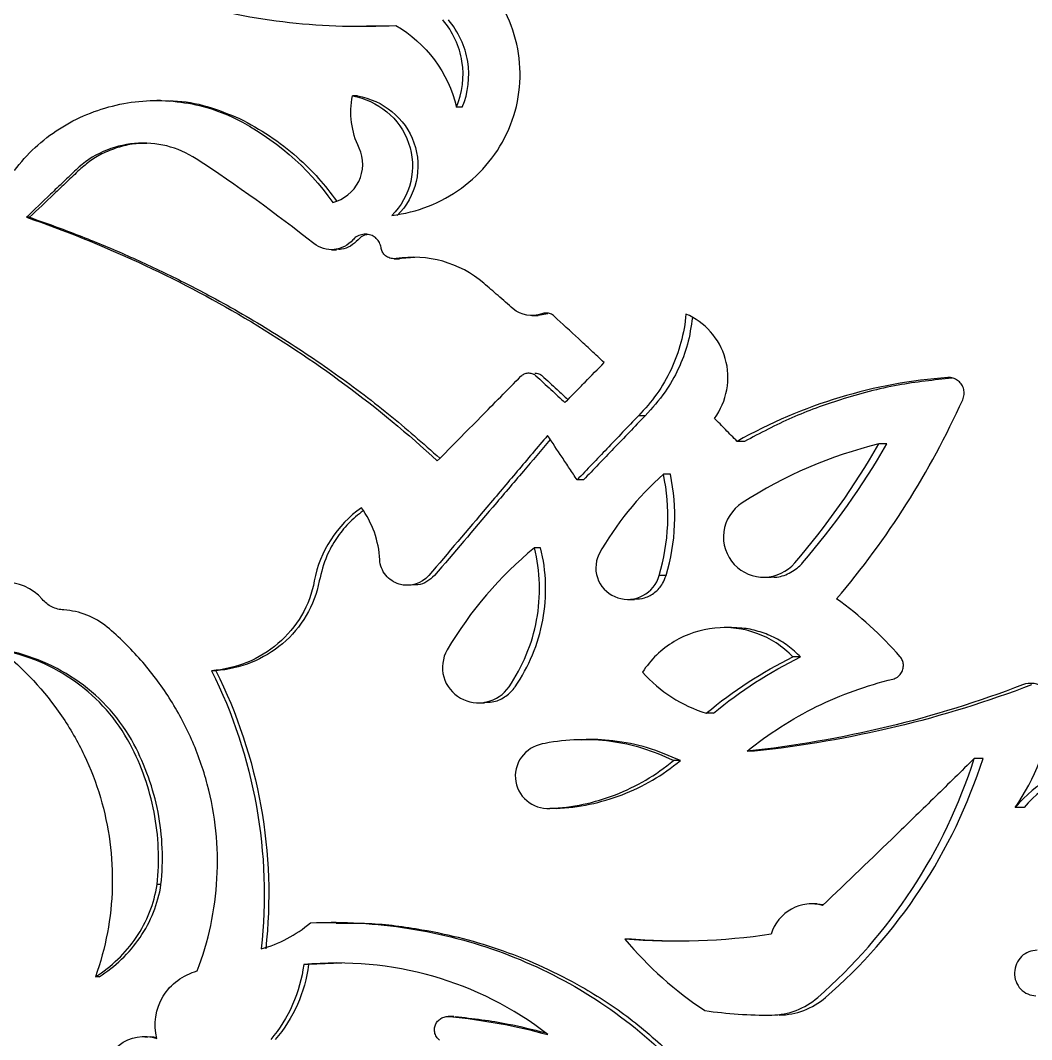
# Model space of a CAD drawing. Header units: millimetres. Extents: x 8 to 586, y 8 to 412.
# Drawn here: x 105.82 to 114.68, y 248.92 to 257.85 of the extents above; entities that cross this region are included whole.
import ezdxf

# ---------------------------------------------------------------- set-up
doc = ezdxf.new("R2010")
doc.units = ezdxf.units.MM
doc.layers.add('OUTLINE', color=7, linetype='Continuous', lineweight=25)

msp = doc.modelspace()

# ---------------------------------------------------------------- linework, layer by layer
at = {"layer": 'OUTLINE'}
for p, q in [((108.80566, 257.79638), (108.85084, 257.79638)), ((108.85079, 257.80068), (109.10952, 257.80387)), ((107.04556, 257.146), (107.01087, 257.146)), ((108.77089, 257.18775), (108.72645, 257.18775)), ((109.69034, 257.08829), (109.64053, 257.08829)), ((105.89632, 256.12295), (105.86864, 256.12295)), ((108.54222, 255.8391), (108.58659, 255.8391)), ((109.09277, 255.75985), (109.1405, 255.75985)), ((109.15748, 255.76103), (109.11074, 255.76103)), ((109.27373, 255.77113), (109.15748, 255.76103)), ((110.30133, 255.2613), (110.35612, 255.2613)), ((110.44083, 255.27711), (110.35533, 255.2619)), ((111.29342, 254.38385), (111.23415, 254.38385)), ((112.16428, 254.15893), (112.0999, 254.15893)), ((113.41364, 254.13665), (113.34195, 254.13665)), ((110.75325, 253.82185), (110.69711, 253.82185)), ((111.51433, 253.87186), (111.45374, 253.87186)), ((110.37636, 253.22698), (110.32241, 253.22698)), ((111.47656, 252.9854), (111.41615, 252.9854)), ((112.33312, 252.96883), (112.39939, 252.96883)), ((111.14088, 252.77507), (111.20006, 252.77507)), ((112.05121, 252.52745), (111.98694, 252.52745)), ((112.65643, 252.27091), (112.58909, 252.27091)), ((107.5288, 252.14951), (107.49148, 252.14951)), ((109.83259, 251.86926), (109.88405, 251.86926)), ((111.89271, 251.77762), (111.82982, 251.77762)), ((110.81447, 251.54561), (110.75594, 251.54561)), ((112.25153, 251.44425), (112.18652, 251.44425)), ((111.60215, 251.36195), (111.54094, 251.36195)), ((114.25615, 251.38098), (114.17939, 251.38098)), ((110.51243, 250.94186), (110.45759, 250.94186)), ((114.61711, 250.95168), (114.53821, 250.95168)), ((107.04857, 250.27517), (107.01403, 250.27517)), ((112.80245, 250.10569), (112.7312, 250.10569)), ((112.85449, 250.09854), (112.80177, 250.10294)), ((108.58432, 249.94448), (108.54021, 249.94448)), ((111.17492, 249.79769), (111.11615, 249.79769)), ((108.3422, 249.57535), (108.30005, 249.57535)), ((108.63453, 249.58791), (108.3422, 249.57535)), ((106.50531, 249.4676), (106.47393, 249.4676)), ((109.61682, 249.12024), (109.56536, 249.12024)), ((112.31225, 249.1326), (112.3792, 249.1326))]:
    msp.add_line(p, q, dxfattribs=at)
for points, knots in [([(105.53599, 258.8246), (106.06055, 258.45744), (106.642, 258.184), (107.86255, 257.83947), (108.48253, 257.77104), (109.10876, 257.80443)], [0, 0, 0, 0, 0.5, 0.5, 1, 1, 1, 1]), ([(109.07371, 256.13902), (109.18382, 256.15297), (109.29011, 256.17991), (109.49505, 256.26001), (109.59392, 256.31386), (109.77219, 256.44351), (109.85422, 256.52106), (109.99459, 256.69519), (110.05256, 256.79048), (110.14246, 256.99865), (110.17253, 257.1078), (110.20169, 257.33168), (110.20039, 257.4468), (110.16636, 257.66903), (110.13305, 257.77904), (110.03933, 257.98177), (109.97817, 258.07694), (109.90548, 258.16234)], [0, 0, 0, 0, 0.125, 0.125, 0.25, 0.25, 0.375, 0.375, 0.5, 0.5, 0.625, 0.625, 0.75, 0.75, 0.875, 0.875, 1, 1, 1, 1]), ([(109.64053, 257.08829), (109.69293, 257.21491), (109.70906, 257.3545), (109.6663, 257.62207), (109.60721, 257.74929), (109.51928, 257.85195)], [0, 0, 0, 0, 0.5, 0.5, 1, 1, 1, 1]), ([(109.69034, 257.08829), (109.74303, 257.21489), (109.75929, 257.35459), (109.71617, 257.62234), (109.65663, 257.74949), (109.56835, 257.85195)], [0, 0, 0, 0, 0.5, 0.5, 1, 1, 1, 1]), ([(105.76291, 256.53218), (105.87276, 256.67863), (106.00628, 256.80099), (106.31248, 256.99646), (106.4799, 257.0658), (106.83111, 257.14605), (107.01145, 257.15602), (107.36715, 257.11606), (107.53731, 257.06755), (107.69942, 256.98884)], [0, 0, 0, 0, 0.25, 0.25, 0.5, 0.5, 0.75, 0.75, 1, 1, 1, 1]), ([(107.12226, 257.14178), (107.13337, 257.14202), (107.24551, 257.14445), (107.45768, 257.1019), (107.64445, 257.02652), (107.73783, 256.98884)], [0, 0, 0, 0, 0.0521051, 0.526103, 1, 1, 1, 1]), ([(108.72645, 257.18775), (108.83717, 257.16702), (108.9417, 257.11952), (109.11391, 256.97724), (109.18195, 256.88237), (109.25778, 256.66535), (109.26385, 256.54667), (109.21185, 256.324), (109.15384, 256.22076), (109.07371, 256.13902)], [0, 0, 0, 0, 0.25, 0.25, 0.5, 0.5, 0.75, 0.75, 1, 1, 1, 1]), ([(108.77089, 257.18775), (108.88185, 257.16709), (108.98674, 257.11987), (109.15989, 256.97805), (109.22855, 256.88328), (109.30522, 256.6663), (109.31153, 256.54714), (109.25923, 256.32403), (109.20075, 256.2207), (109.12022, 256.13902)], [0, 0, 0, 0, 0.25, 0.25, 0.5, 0.5, 0.75, 0.75, 1, 1, 1, 1]), ([(107.73783, 256.98884), (107.82701, 256.94022), (108.00538, 256.84298), (108.23542, 256.6625), (108.43205, 256.47148), (108.53589, 256.33393), (108.58625, 256.26721)], [0, 0, 0, 0, 0.27113652, 0.54231632, 0.77799428, 1, 1, 1, 1]), ([(107.35816, 256.63511), (107.19755, 256.73955), (107.00672, 256.78602), (106.62606, 256.75244), (106.44388, 256.67291), (106.30394, 256.53927)], [0, 0, 0, 0, 0.5, 0.5, 1, 1, 1, 1]), ([(106.9255, 256.76964), (106.89424, 256.76981), (106.81322, 256.77025), (106.68418, 256.74219), (106.55047, 256.69179), (106.43193, 256.62379), (106.36675, 256.56744), (106.33417, 256.53927)], [0, 0, 0, 0, 0.1445998, 0.3748868, 0.6051363, 0.8025855, 1, 1, 1, 1]), ([(108.55469, 256.25223), (108.65132, 256.27939), (108.73683, 256.34594), (108.82724, 256.52601), (108.82864, 256.63763), (108.78548, 256.73)], [0, 0, 0, 0, 0.5, 0.5, 1, 1, 1, 1]), ([(106.30394, 256.53927), (106.26663, 256.50357), (106.22932, 256.46786), (106.19199, 256.43215), (106.15467, 256.39644), (106.11733, 256.36073), (106.07999, 256.32502), (106.00957, 256.25767), (105.93911, 256.19031), (105.86864, 256.12295)], [0, 0, 0, 0, 0.00015561714, 0.00015561714, 0.00015561714, 0.00031123428, 0.00031123428, 0.00031123428, 0.0006047534, 0.0006047534, 0.0006047534, 0.0006047534]), ([(106.33417, 256.53927), (106.29676, 256.50368), (106.25934, 256.46808), (106.22191, 256.43248), (106.18448, 256.39688), (106.14705, 256.36128), (106.10961, 256.32568), (106.03853, 256.25811), (105.96744, 256.19053), (105.89632, 256.12295)], [0, 0, 0, 0, 0.00015561714, 0.00015561714, 0.00015561714, 0.00031123428, 0.00031123428, 0.00031123428, 0.00060662411, 0.00060662411, 0.00060662411, 0.00060662411]), ([(105.86864, 256.12295), (106.53845, 255.89207), (107.17993, 255.59681), (108.3898, 254.88209), (108.95583, 254.46379), (109.47145, 253.98844)], [0, 0, 0, 0, 0.5, 0.5, 1, 1, 1, 1]), ([(105.89632, 256.12295), (106.03308, 256.0743), (106.30659, 255.977), (106.70912, 255.81006), (107.10528, 255.62775), (107.54805, 255.40084), (108.03182, 255.12149), (108.54981, 254.778), (109.04102, 254.41067), (109.34566, 254.14194), (109.49392, 254.01115)], [0, 0, 0, 0, 0.1030581, 0.2061164, 0.3098895, 0.4136618, 0.5609575, 0.7087845, 0.8582705, 1, 1, 1, 1]), ([(108.9777, 255.85725), (108.97547, 255.87238), (108.9707, 255.88733), (108.96372, 255.90083), (108.95675, 255.91434), (108.94737, 255.92677), (108.93642, 255.93712), (108.92548, 255.94744), (108.91268, 255.95596), (108.89908, 255.96213), (108.88504, 255.96849), (108.8698, 255.97254), (108.85451, 255.97406), (108.8383, 255.97567), (108.8216, 255.97446), (108.80574, 255.97054), (108.78967, 255.96658), (108.77401, 255.95971), (108.76014, 255.95045), (108.74965, 255.94344), (108.73997, 255.93492), (108.73167, 255.92531)], [0, 0, 0, 0, 0.00004597785, 0.00004597785, 0.00004597785, 0.00009197286, 0.00009197286, 0.00009197286, 0.00013784149, 0.00013784149, 0.00013784149, 0.00018516012, 0.00018516012, 0.00018516012, 0.00023534485, 0.00023534485, 0.00023534485, 0.00028622354, 0.00028622354, 0.00028622354, 0.0003244805, 0.0003244805, 0.0003244805, 0.0003244805]), ([(108.864, 255.97152), (108.85966, 255.97135), (108.83859, 255.97054), (108.80669, 255.95459), (108.78533, 255.9341), (108.77617, 255.92531)], [0, 0, 0, 0, 0.1293319, 0.6267611, 1, 1, 1, 1]), ([(108.73167, 255.92531), (108.68915, 255.87658), (108.62905, 255.84607), (108.50346, 255.8343), (108.43906, 255.85296), (108.38838, 255.89224)], [0, 0, 0, 0, 0.5, 0.5, 1, 1, 1, 1]), ([(108.77617, 255.92531), (108.75516, 255.90586), (108.71313, 255.86694), (108.64356, 255.84016), (108.6006, 255.84203), (108.58589, 255.84267)], [0, 0, 0, 0, 0.3967712, 0.7934995, 1, 1, 1, 1]), ([(109.11074, 255.76103), (109.09625, 255.7591), (109.08126, 255.75952), (109.06697, 255.76256), (109.05263, 255.7656), (109.03859, 255.7714), (109.02633, 255.7796), (109.01517, 255.78707), (109.00516, 255.79676), (108.99733, 255.80783), (108.99006, 255.81811), (108.98447, 255.82988), (108.98098, 255.84209), (108.97956, 255.84705), (108.97847, 255.85213), (108.9777, 255.85725)], [0, 0, 0, 0, 0.00004504688, 0.00004504688, 0.00004504688, 0.00009036166, 0.00009036166, 0.00009036166, 0.00013156204, 0.00013156204, 0.00013156204, 0.000169762, 0.000169762, 0.000169762, 0.0001851036, 0.0001851036, 0.0001851036, 0.0001851036]), ([(110.13615, 255.32114), (110.11408, 255.34039), (110.092, 255.35964), (110.06992, 255.37889), (110.04784, 255.39814), (110.02574, 255.41739), (110.00365, 255.43664), (109.96228, 255.47266), (109.9209, 255.50869), (109.87949, 255.54472)], [0, 0, 0, 0, 0.00008999434, 0.00008999434, 0.00008999434, 0.00017998867, 0.00017998867, 0.00017998867, 0.00034843847, 0.00034843847, 0.00034843847, 0.00034843847]), ([(110.49607, 255.25629), (110.48633, 255.2648), (110.47515, 255.27185), (110.46326, 255.2766), (110.45133, 255.28136), (110.43836, 255.28392), (110.42555, 255.28402), (110.41239, 255.28411), (110.39903, 255.28163), (110.38657, 255.27711)], [0, 0, 0, 0, 0.00003981732, 0.00003981732, 0.00003981732, 0.00007983174, 0.00007983174, 0.00007983174, 0.00012091482, 0.00012091482, 0.00012091482, 0.00012091482]), ([(110.93409, 254.84992), (110.89652, 254.88486), (110.85892, 254.91981), (110.82129, 254.95475), (110.78367, 254.98969), (110.74603, 255.02463), (110.70837, 255.05957), (110.63767, 255.12514), (110.56691, 255.19072), (110.49607, 255.25629)], [0, 0, 0, 0, 0.00015817629, 0.00015817629, 0.00015817629, 0.00031635259, 0.00031635259, 0.00031635259, 0.00061323548, 0.00061323548, 0.00061323548, 0.00061323548]), ([(111.65161, 255.27532), (111.63675, 255.10617), (111.59137, 254.94074), (111.44953, 254.63987), (111.35176, 254.50146), (111.23415, 254.38384)], [0, 0, 0, 0, 0.5, 0.5, 1, 1, 1, 1]), ([(111.90197, 254.36111), (111.95548, 254.43537), (111.99252, 254.52134), (112.02557, 254.70154), (112.02123, 254.79622), (111.97146, 254.97213), (111.92606, 255.05369), (111.80657, 255.18754), (111.73307, 255.24001), (111.65161, 255.27532)], [0, 0, 0, 0, 0.25, 0.25, 0.5, 0.5, 0.75, 0.75, 1, 1, 1, 1]), ([(111.70771, 255.24512), (111.69621, 255.16592), (111.6737, 255.01091), (111.58789, 254.79188), (111.46787, 254.57637), (111.35465, 254.45142), (111.29342, 254.38385)], [0, 0, 0, 0, 0.2437993, 0.4771753, 0.7172383, 1, 1, 1, 1]), ([(110.59028, 254.49922), (110.6198, 254.52929), (110.64931, 254.55936), (110.67881, 254.58943), (110.7083, 254.6195), (110.73779, 254.64957), (110.76727, 254.67964), (110.82291, 254.7364), (110.87852, 254.79316), (110.93409, 254.84992)], [0, 0, 0, 0, 0.00012855939, 0.00012855939, 0.00012855939, 0.00025711878, 0.00025711878, 0.00025711878, 0.00049980026, 0.00049980026, 0.00049980026, 0.00049980026]), ([(109.47145, 253.98844), (109.53447, 254.05212), (109.59744, 254.1158), (109.66038, 254.17948), (109.72332, 254.24315), (109.78621, 254.30683), (109.84907, 254.3705), (109.96769, 254.49067), (110.08616, 254.61082), (110.20448, 254.73097)], [0, 0, 0, 0, 0.0002722045, 0.0002722045, 0.0002722045, 0.0005444091, 0.0005444091, 0.0005444091, 0.0010581057, 0.0010581057, 0.0010581057, 0.0010581057]), ([(110.20448, 254.73097), (110.21289, 254.739), (110.22273, 254.74567), (110.23321, 254.75039), (110.24369, 254.75512), (110.25511, 254.75802), (110.26649, 254.7588), (110.27766, 254.75957), (110.2891, 254.75832), (110.29982, 254.75511), (110.31025, 254.75198), (110.32027, 254.7469), (110.32906, 254.74031), (110.33153, 254.73846), (110.33392, 254.73649), (110.33621, 254.7344)], [0, 0, 0, 0, 0.00003547294, 0.00003547294, 0.00003547294, 0.00007099121, 0.00007099121, 0.00007099121, 0.00010582098, 0.00010582098, 0.00010582098, 0.00013968134, 0.00013968134, 0.00013968134, 0.00014907315, 0.00014907315, 0.00014907315, 0.00014907315]), ([(110.32651, 254.75811), (110.33577, 254.7577), (110.35609, 254.75682), (110.37729, 254.74538), (110.38797, 254.73629), (110.39019, 254.7344)], [0, 0, 0, 0, 0.3983474, 0.8750213, 1, 1, 1, 1]), ([(110.33621, 254.7344), (110.35809, 254.71418), (110.37996, 254.69396), (110.40182, 254.67373), (110.42368, 254.65351), (110.44553, 254.63328), (110.46738, 254.61306), (110.50837, 254.57511), (110.54934, 254.53716), (110.59028, 254.49922)], [0, 0, 0, 0, 0.00009155113, 0.00009155113, 0.00009155113, 0.00018310227, 0.00018310227, 0.00018310227, 0.00035487848, 0.00035487848, 0.00035487848, 0.00035487848]), ([(110.39019, 254.7344), (110.41212, 254.71424), (110.45597, 254.67393), (110.53147, 254.60448), (110.58499, 254.55519), (110.61662, 254.52605)], [0, 0, 0, 0, 0.2902447, 0.580487, 1, 1, 1, 1]), ([(113.94655, 254.7182), (113.6282, 254.69604), (113.31057, 254.63776), (112.68899, 254.45008), (112.38804, 254.32188), (112.0999, 254.15893)], [0, 0, 0, 0, 0.5, 0.5, 1, 1, 1, 1]), ([(113.98416, 254.71333), (113.82607, 254.6968), (113.49732, 254.66243), (113.02699, 254.5389), (112.57519, 254.37415), (112.30172, 254.23092), (112.16428, 254.15893)], [0, 0, 0, 0, 0.2524126, 0.5248867, 0.7612142, 1, 1, 1, 1]), ([(114.07791, 254.52418), (114.08395, 254.53827), (114.08796, 254.5536), (114.08943, 254.569), (114.0909, 254.58443), (114.08983, 254.60037), (114.08622, 254.61534), (114.08281, 254.62951), (114.07704, 254.64318), (114.06948, 254.65529), (114.06191, 254.66741), (114.05239, 254.67829), (114.04169, 254.68723), (114.03029, 254.69675), (114.01727, 254.70432), (114.00366, 254.70951), (113.98915, 254.71505), (113.9736, 254.71805), (113.95816, 254.71841), (113.95429, 254.7185), (113.95041, 254.71843), (113.94655, 254.7182)], [0, 0, 0, 0, 0.00004641157, 0.00004641157, 0.00004641157, 0.00009300083, 0.00009300083, 0.00009300083, 0.00013701926, 0.00013701926, 0.00013701926, 0.00018101085, 0.00018101085, 0.00018101085, 0.0002278864, 0.0002278864, 0.0002278864, 0.00027786774, 0.00027786774, 0.00027786774, 0.00029025165, 0.00029025165, 0.00029025165, 0.00029025165]), ([(111.23415, 254.38384), (111.18822, 254.33568), (111.14227, 254.28752), (111.0963, 254.23936), (111.05032, 254.1912), (111.00432, 254.14304), (110.95829, 254.09487), (110.87132, 254.00387), (110.78426, 253.91286), (110.69711, 253.82185)], [0, 0, 0, 0, 0.00020345694, 0.00020345694, 0.00020345694, 0.00040691389, 0.00040691389, 0.00040691389, 0.00079133251, 0.00079133251, 0.00079133251, 0.00079133251]), ([(111.29342, 254.38384), (111.24737, 254.33582), (111.20128, 254.2878), (111.15517, 254.23978), (111.10906, 254.19176), (111.06292, 254.14374), (111.01676, 254.09571), (110.92902, 254.00443), (110.84118, 253.91314), (110.75325, 253.82185)], [0, 0, 0, 0, 0.00020345694, 0.00020345694, 0.00020345694, 0.00040691389, 0.00040691389, 0.00040691389, 0.00079364231, 0.00079364231, 0.00079364231, 0.00079364231]), ([(112.0999, 254.15893), (112.08294, 254.17628), (112.06597, 254.19363), (112.04899, 254.21098), (112.03202, 254.22833), (112.01504, 254.24568), (111.99805, 254.26303), (111.96604, 254.29573), (111.93401, 254.32842), (111.90197, 254.36111)], [0, 0, 0, 0, 0.00007513011, 0.00007513011, 0.00007513011, 0.00015026021, 0.00015026021, 0.00015026021, 0.00029183957, 0.00029183957, 0.00029183957, 0.00029183957]), ([(110.43789, 254.21139), (110.34935, 254.10657), (110.26074, 254.00174), (110.17203, 253.89691), (110.08333, 253.79208), (109.99455, 253.68724), (109.90568, 253.5824), (109.73662, 253.38293), (109.56726, 253.18345), (109.39763, 252.98394)], [0, 0, 0, 0, 0.0004171612, 0.0004171612, 0.0004171612, 0.0008343225, 0.0008343225, 0.0008343225, 0.001628005, 0.001628005, 0.001628005, 0.001628005]), ([(110.69711, 253.82185), (110.67514, 253.85493), (110.65315, 253.888), (110.63115, 253.92108), (110.60916, 253.95415), (110.58716, 253.98722), (110.56515, 254.0203), (110.52276, 254.084), (110.48034, 254.14769), (110.43789, 254.21139)], [0, 0, 0, 0, 0.00012109035, 0.00012109035, 0.00012109035, 0.0002421807, 0.0002421807, 0.0002421807, 0.00047540127, 0.00047540127, 0.00047540127, 0.00047540127]), ([(110.46187, 254.17538), (110.38319, 254.08283), (110.21563, 253.88571), (109.87735, 253.48858), (109.61706, 253.18397), (109.44615, 252.98394)], [0, 0, 0, 0, 0.2330884, 0.4964072, 1, 1, 1, 1]), ([(111.41615, 252.9854), (111.45934, 253.12883), (111.48475, 253.2774), (111.49741, 253.57732), (111.48481, 253.7256), (111.45374, 253.87186)], [0, 0, 0, 0, 0.5, 0.5, 1, 1, 1, 1]), ([(111.47655, 252.9854), (111.51998, 253.12878), (111.54554, 253.27736), (111.55826, 253.57734), (111.54559, 253.72561), (111.51433, 253.87186)], [0, 0, 0, 0, 0.5, 0.5, 1, 1, 1, 1]), ([(108.82139, 253.55214), (108.77673, 253.51636), (108.68856, 253.44573), (108.58347, 253.30963), (108.48796, 253.14325), (108.45464, 253.01181), (108.43564, 252.93684)], [0, 0, 0, 0, 0.232099, 0.4581974, 0.6909526, 1, 1, 1, 1]), ([(108.96666, 253.12157), (108.96249, 253.20394), (108.94694, 253.2853), (108.89193, 253.43981), (108.85325, 253.51141), (108.80544, 253.5774)], [0, 0, 0, 0, 0.5, 0.5, 1, 1, 1, 1]), ([(112.1431, 253.61962), (112.05811, 253.56362), (111.99616, 253.46986), (111.9688, 253.26364), (112.00526, 253.15444), (112.14399, 253.0065), (112.24376, 252.9665), (112.44119, 252.9714), (112.53846, 253.01617), (112.60592, 253.09428)], [0, 0, 0, 0, 0.25, 0.25, 0.5, 0.5, 0.75, 0.75, 1, 1, 1, 1]), ([(110.10025, 252.00851), (110.2201, 252.18447), (110.30349, 252.38507), (110.36095, 252.69769), (110.36953, 252.80561), (110.36294, 253.01816), (110.34814, 253.12317), (110.32241, 253.22698)], [0, 0, 0, 0, 0.5, 0.5, 0.75, 0.75, 1, 1, 1, 1]), ([(110.15294, 252.00851), (110.27332, 252.18423), (110.35727, 252.38475), (110.41513, 252.69749), (110.42377, 252.80551), (110.41714, 253.01812), (110.40226, 253.12315), (110.37636, 253.22698)], [0, 0, 0, 0, 0.5, 0.5, 0.75, 0.75, 1, 1, 1, 1]), ([(109.39763, 252.98394), (109.33314, 252.91023), (109.22731, 252.88106), (109.09093, 252.92232), (109.04932, 252.9494), (108.98789, 253.02517), (108.96942, 253.07213), (108.96666, 253.12157)], [0, 0, 0, 0, 0.5, 0.5, 0.75, 0.75, 1, 1, 1, 1]), ([(110.88655, 253.16759), (110.85343, 253.09523), (110.85246, 253.00914), (110.91739, 252.86673), (110.98097, 252.81222), (111.12576, 252.76549), (111.20689, 252.77248), (111.34175, 252.84313), (111.39578, 252.9081), (111.41615, 252.9854)], [0, 0, 0, 0, 0.25, 0.25, 0.5, 0.5, 0.75, 0.75, 1, 1, 1, 1]), ([(112.39969, 252.9731), (112.41085, 252.97184), (112.4645, 252.96579), (112.55937, 252.99997), (112.63627, 253.05286), (112.66934, 253.08983), (112.67333, 253.09429)], [0, 0, 0, 0, 0.1099681, 0.5288075, 0.9431598, 1, 1, 1, 1]), ([(108.39304, 252.93683), (108.35343, 252.72168), (108.23854, 252.52751), (107.91047, 252.24743), (107.70558, 252.1659), (107.49148, 252.1495)], [0, 0, 0, 0, 0.5, 0.5, 1, 1, 1, 1]), ([(108.43564, 252.93683), (108.39568, 252.721), (108.27944, 252.52649), (107.94935, 252.24699), (107.74359, 252.16586), (107.5288, 252.1495)], [0, 0, 0, 0, 0.5, 0.5, 1, 1, 1, 1]), ([(109.44615, 252.98394), (109.42502, 252.96457), (109.3828, 252.92585), (109.31335, 252.89903), (109.27045, 252.901), (109.25576, 252.90167)], [0, 0, 0, 0, 0.3969029, 0.7933745, 1, 1, 1, 1]), ([(111.19985, 252.77679), (111.23001, 252.7788), (111.29434, 252.78308), (111.38168, 252.8322), (111.4472, 252.90323), (111.46761, 252.96038), (111.47656, 252.9854)], [0, 0, 0, 0, 0.2462181, 0.5250358, 0.7919927, 1, 1, 1, 1]), ([(106.1968, 252.68186), (106.16046, 252.68425), (106.1245, 252.69285), (106.05989, 252.72457), (106.03101, 252.74791), (106.00738, 252.7759)], [0, 0, 0, 0, 0.5, 0.5, 1, 1, 1, 1]), ([(107.36622, 249.51889), (107.46626, 249.78059), (107.52425, 250.05095), (107.55487, 250.60927), (107.52631, 250.88589), (107.41925, 251.28902), (107.37266, 251.42117), (107.2612, 251.67339), (107.19605, 251.79462), (107.04707, 252.02745), (106.96295, 252.13909), (106.7808, 252.34652), (106.68226, 252.44319), (106.57627, 252.53286)], [0, 0, 0, 0, 0.25, 0.25, 0.5, 0.5, 0.625, 0.625, 0.75, 0.75, 0.875, 0.875, 1, 1, 1, 1]), ([(112.58909, 252.27091), (112.49974, 252.36407), (112.3918, 252.43396), (112.15629, 252.51975), (112.02868, 252.53551), (111.77944, 252.51098), (111.65629, 252.47078), (111.43678, 252.33845), (111.34164, 252.24743), (111.27004, 252.13629)], [0, 0, 0, 0, 0.25, 0.25, 0.5, 0.5, 0.75, 0.75, 1, 1, 1, 1]), ([(112.65643, 252.27091), (112.62045, 252.30465), (112.5485, 252.37212), (112.42171, 252.44691), (112.28561, 252.498), (112.16042, 252.52557), (112.08134, 252.52468), (112.05066, 252.52433)], [0, 0, 0, 0, 0.2160571, 0.4320476, 0.6476943, 0.8633103, 1, 1, 1, 1]), ([(105.63877, 252.3334), (105.84691, 252.16662), (106.02668, 251.9743), (106.25139, 251.64499), (106.31837, 251.52887), (106.43197, 251.2905), (106.47926, 251.16735), (106.55488, 250.91315), (106.58325, 250.78105), (106.61792, 250.51758), (106.62463, 250.3854), (106.61752, 250.12018), (106.60347, 249.98613), (106.55412, 249.72308), (106.51904, 249.59411), (106.47393, 249.4676)], [0, 0, 0, 0, 0.25, 0.25, 0.375, 0.375, 0.5, 0.5, 0.625, 0.625, 0.75, 0.75, 0.875, 0.875, 1, 1, 1, 1]), ([(106.77832, 251.50602), (106.66308, 251.72282), (106.49775, 251.90873), (106.20395, 252.11963), (106.09666, 252.17983), (105.87423, 252.27475), (105.75868, 252.31012), (105.63877, 252.3334)], [0, 0, 0, 0, 0.5, 0.5, 0.75, 0.75, 1, 1, 1, 1]), ([(106.81145, 251.50602), (106.69524, 251.72335), (106.52859, 251.90934), (106.23297, 252.12006), (106.1251, 252.18015), (105.9016, 252.27488), (105.78555, 252.31017), (105.66517, 252.3334)], [0, 0, 0, 0, 0.5, 0.5, 0.75, 0.75, 1, 1, 1, 1]), ([(109.55793, 252.3323), (109.51692, 252.26095), (109.50499, 252.17342), (109.54971, 252.01691), (109.60484, 251.94964), (109.74433, 251.87146), (109.82704, 251.85967), (109.98336, 251.89469), (110.05368, 251.94095), (110.10025, 252.00851)], [0, 0, 0, 0, 0.25, 0.25, 0.5, 0.5, 0.75, 0.75, 1, 1, 1, 1]), ([(113.46597, 252.07642), (113.47963, 252.08004), (113.49298, 252.08605), (113.50482, 252.09425), (113.5167, 252.10248), (113.52739, 252.11316), (113.53578, 252.12538), (113.54353, 252.13668), (113.54955, 252.14962), (113.55319, 252.16306), (113.55666, 252.17588), (113.55807, 252.18955), (113.55722, 252.20283), (113.55639, 252.21553), (113.55347, 252.22823), (113.54874, 252.23987), (113.54391, 252.25175), (113.53708, 252.26284), (113.52901, 252.27246)], [0, 0, 0, 0, 0.00004519899, 0.00004519899, 0.00004519899, 0.00009062697, 0.00009062697, 0.00009062697, 0.00013256917, 0.00013256917, 0.00013256917, 0.00017252926, 0.00017252926, 0.00017252926, 0.00021071475, 0.00021071475, 0.00021071475, 0.00024966769, 0.00024966769, 0.00024966769, 0.00024966769]), ([(107.49148, 252.1495), (107.67858, 251.77503), (107.81149, 251.37485), (107.95904, 250.54794), (107.97307, 250.13087), (107.9265, 249.71245)], [0, 0, 0, 0, 0.5, 0.5, 1, 1, 1, 1]), ([(107.5288, 252.1495), (107.71685, 251.77534), (107.8506, 251.37526), (107.99915, 250.54819), (108.01329, 250.13101), (107.96644, 249.71245)], [0, 0, 0, 0, 0.5, 0.5, 1, 1, 1, 1]), ([(112.18652, 251.44426), (112.3766, 251.59801), (112.58174, 251.72881), (113.01266, 251.94091), (113.23625, 252.02137), (113.46597, 252.07642)], [0, 0, 0, 0, 0.5, 0.5, 1, 1, 1, 1]), ([(114.86833, 251.80309), (114.87918, 251.87655), (114.84944, 251.95316), (114.74144, 252.03988), (114.66736, 252.05041), (114.6027, 252.02623)], [0, 0, 0, 0, 0.5, 0.5, 1, 1, 1, 1]), ([(109.88389, 251.87387), (109.90709, 251.87341), (109.96893, 251.8722), (110.06264, 251.91438), (110.12499, 251.96942), (110.15005, 252.00448), (110.15294, 252.00851)], [0, 0, 0, 0, 0.2227135, 0.5935996, 0.9532161, 1, 1, 1, 1]), ([(107.01403, 250.27516), (107.03716, 250.48723), (107.02845, 250.70155), (106.94777, 251.11952), (106.87735, 251.3183), (106.77832, 251.50602)], [0, 0, 0, 0, 0.5, 0.5, 1, 1, 1, 1]), ([(107.04857, 250.27516), (107.07184, 250.48731), (107.06306, 250.70174), (106.98183, 251.11978), (106.91097, 251.31848), (106.81145, 251.50602)], [0, 0, 0, 0, 0.5, 0.5, 1, 1, 1, 1]), ([(110.41733, 251.51292), (110.34449, 251.50425), (110.27548, 251.47027), (110.17646, 251.35754), (110.15002, 251.28066), (110.16111, 251.13061), (110.19879, 251.05908), (110.31142, 250.96354), (110.38435, 250.93975), (110.45759, 250.94186)], [0, 0, 0, 0, 0.25, 0.25, 0.5, 0.5, 0.75, 0.75, 1, 1, 1, 1]), ([(111.54094, 251.36196), (111.36797, 251.448), (111.1824, 251.5047), (110.80046, 251.55545), (110.60826, 251.54956), (110.41733, 251.51292)], [0, 0, 0, 0, 0.5, 0.5, 1, 1, 1, 1]), ([(111.60215, 251.36195), (111.50719, 251.40347), (111.31755, 251.48639), (111.02586, 251.5369), (110.82839, 251.55428), (110.73514, 251.54323), (110.7307, 251.5427)], [0, 0, 0, 0, 0.34459435, 0.68824773, 0.98515145, 1, 1, 1, 1]), ([(110.45759, 250.94186), (110.65456, 250.95184), (110.8488, 250.99244), (111.21693, 251.13469), (111.38733, 251.23425), (111.54094, 251.36196)], [0, 0, 0, 0, 0.5, 0.5, 1, 1, 1, 1]), ([(110.51243, 250.94186), (110.71038, 250.95184), (110.90564, 250.99236), (111.27589, 251.13451), (111.44742, 251.23406), (111.60215, 251.36196)], [0, 0, 0, 0, 0.5, 0.5, 1, 1, 1, 1]), ([(112.80648, 249.28647), (113.12148, 249.56175), (113.39989, 249.87996), (113.86491, 250.58823), (114.04817, 250.97148), (114.17939, 251.38098)], [0, 0, 0, 0, 0.5, 0.5, 1, 1, 1, 1]), ([(114.17939, 251.38098), (114.06624, 251.26953), (113.95273, 251.15823), (113.83886, 251.04709), (113.72499, 250.93594), (113.61075, 250.82495), (113.49617, 250.7141), (113.28167, 250.50662), (113.06592, 250.29966), (112.84898, 250.09324)], [0, 0, 0, 0, 0.0004945737, 0.0004945737, 0.0004945737, 0.0009891475, 0.0009891475, 0.0009891475, 0.0019149805, 0.0019149805, 0.0019149805, 0.0019149805]), ([(112.87525, 249.28647), (113.19161, 249.56133), (113.47154, 249.87921), (113.93945, 250.58747), (114.12399, 250.97089), (114.25615, 251.38098)], [0, 0, 0, 0, 0.5, 0.5, 1, 1, 1, 1]), ([(106.47393, 249.4676), (106.61552, 249.55699), (106.73862, 249.67457), (106.87787, 249.88091), (106.91778, 249.95572), (106.97917, 250.11121), (107.00093, 250.19181), (107.01403, 250.27516)], [0, 0, 0, 0, 0.5, 0.5, 0.75, 0.75, 1, 1, 1, 1]), ([(106.50531, 249.4676), (106.64741, 249.55679), (106.77117, 249.67415), (106.91135, 249.88045), (106.95157, 249.95531), (107.01344, 250.11094), (107.03537, 250.19165), (107.04857, 250.27516)], [0, 0, 0, 0, 0.5, 0.5, 0.75, 0.75, 1, 1, 1, 1]), ([(112.84898, 250.09324), (112.75804, 250.11762), (112.66042, 250.1072), (112.49272, 250.0163), (112.42613, 249.93687), (112.39762, 249.841)], [0, 0, 0, 0, 0.5, 0.5, 1, 1, 1, 1]), ([(108.35832, 249.94076), (108.64855, 249.95259), (108.93601, 249.93635), (109.50539, 249.84732), (109.78215, 249.77509), (110.31344, 249.57796), (110.57105, 249.45164), (111.05591, 249.14694), (111.28079, 248.97067), (111.4876, 248.76917)], [0, 0, 0, 0, 0.25, 0.25, 0.5, 0.5, 0.75, 0.75, 1, 1, 1, 1]), ([(108.58371, 249.93868), (108.67886, 249.93922), (108.93187, 249.94064), (109.30489, 249.8918), (109.69881, 249.80814), (110.05448, 249.69884), (110.40228, 249.55801), (110.77602, 249.36507), (111.16804, 249.11161), (111.42113, 248.88386), (111.54859, 248.76916)], [0, 0, 0, 0, 0.08665232, 0.23043984, 0.3431913, 0.45593986, 0.57199771, 0.68805204, 0.84289187, 1, 1, 1, 1]), ([(111.6361, 249.7807), (111.58422, 249.78026), (111.43064, 249.77894), (111.27679, 249.79022), (111.17492, 249.79769)], [0, 0, 0, 0, 0.3378472, 1, 1, 1, 1]), ([(114.73078, 249.69981), (114.68109, 249.69993), (114.63214, 249.68195), (114.55695, 249.6105), (114.53348, 249.55796), (114.52952, 249.45066), (114.551, 249.39712), (114.62195, 249.32295), (114.67055, 249.30245), (114.72025, 249.30104)], [0, 0, 0, 0, 0.25, 0.25, 0.5, 0.5, 0.75, 0.75, 1, 1, 1, 1]), ([(108.30005, 249.57535), (108.28496, 249.45395), (108.25212, 249.33544), (108.15343, 249.11241), (108.08886, 249.01005), (108.01035, 248.91734)], [0, 0, 0, 0, 0.5, 0.5, 1, 1, 1, 1]), ([(108.3422, 249.57535), (108.32701, 249.45383), (108.29393, 249.33523), (108.19461, 249.11219), (108.12967, 249.00992), (108.05081, 248.91734)], [0, 0, 0, 0, 0.5, 0.5, 1, 1, 1, 1]), ([(110.44151, 248.96101), (110.1395, 249.19624), (109.79391, 249.36908), (109.06943, 249.57529), (108.68335, 249.61093), (108.30005, 249.57535)], [0, 0, 0, 0, 0.5, 0.5, 1, 1, 1, 1]), ([(107.01315, 248.92733), (106.97986, 249.05197), (107.00024, 249.1885), (107.13353, 249.40542), (107.24352, 249.48502), (107.36622, 249.51889)], [0, 0, 0, 0, 0.5, 0.5, 1, 1, 1, 1]), ([(109.49177, 248.91176), (109.48101, 248.92039), (109.47143, 248.93094), (109.46401, 248.94274), (109.45656, 248.95458), (109.45109, 248.96805), (109.44835, 248.9819), (109.44585, 248.99449), (109.44555, 249.00776), (109.4475, 249.02048), (109.44934, 249.03245), (109.4532, 249.04425), (109.45868, 249.05499), (109.4643, 249.06602), (109.4718, 249.0762), (109.48051, 249.08484), (109.4896, 249.09386), (109.50023, 249.10143), (109.51156, 249.10712), (109.52369, 249.1132), (109.53693, 249.11729), (109.55027, 249.1191), (109.55963, 249.12038), (109.56918, 249.12057), (109.57857, 249.11967)], [0, 0, 0, 0, 0.00004231277, 0.00004231277, 0.00004231277, 0.00008487894, 0.00008487894, 0.00008487894, 0.00012350438, 0.00012350438, 0.00012350438, 0.00015976418, 0.00015976418, 0.00015976418, 0.00019699014, 0.00019699014, 0.00019699014, 0.00023582111, 0.00023582111, 0.00023582111, 0.00027741616, 0.00027741616, 0.00027741616, 0.00030640625, 0.00030640625, 0.00030640625, 0.00030640625]), ([(109.62828, 249.11967), (109.70595, 249.11108), (109.86128, 249.09391), (110.12472, 249.05128), (110.30747, 249.0062), (110.41468, 248.97976)], [0, 0, 0, 0, 0.2924696, 0.5849423, 1, 1, 1, 1]), ([(106.56174, 248.55548), (106.5511, 248.614), (106.55687, 248.67458), (106.59919, 248.78419), (106.63613, 248.83326), (106.77404, 248.94191), (106.90156, 248.96319), (107.01315, 248.92733)], [0, 0, 0, 0, 0.25, 0.25, 0.5, 0.5, 1, 1, 1, 1]), ([(106.90761, 248.94118), (106.943, 248.94371), (106.97853, 248.94625), (107.01212, 248.93675), (107.01224, 248.93671)], [0, 0, 0, 0, 0.99633556, 1, 1, 1, 1])]:
    msp.add_open_spline(points, degree=3, knots=knots, dxfattribs=at)
for points in [[(109.10876, 257.80443), (109.37095, 257.6494), (109.56942, 257.3911), (109.64053, 257.08829)], [(108.78548, 256.73), (108.71818, 256.87134), (108.69678, 257.03298), (108.72645, 257.18775)], [(107.69942, 256.98884), (108.03929, 256.81807), (108.3359, 256.5664), (108.55469, 256.25223)], [(108.38838, 255.89224), (108.05673, 256.15472), (107.71293, 256.40253), (107.35816, 256.63511)], [(109.87949, 255.54472), (109.66893, 255.72675), (109.38453, 255.80428), (109.11074, 255.76103)], [(110.38657, 255.27711), (110.30207, 255.24625), (110.20463, 255.26158), (110.13615, 255.32114)], [(112.97253, 252.78068), (113.41772, 253.3034), (113.79072, 253.89037), (114.07791, 254.52418)], [(113.34195, 254.13665), (112.92238, 254.03439), (112.51574, 253.86053), (112.1431, 253.61962)], [(112.60592, 253.09428), (112.88175, 253.41692), (113.12847, 253.76577), (113.34195, 254.13665)], [(112.67333, 253.09428), (112.95061, 253.41675), (113.19881, 253.76558), (113.41364, 254.13665)], [(111.45374, 253.87186), (111.22947, 253.67168), (111.03637, 253.4338), (110.88655, 253.16759)], [(108.80544, 253.5774), (108.59402, 253.42671), (108.44005, 253.19635), (108.39304, 252.93683)], [(110.32241, 253.22698), (110.02032, 252.97732), (109.75941, 252.6748), (109.55793, 252.3323)], [(106.00738, 252.7759), (105.92339, 252.87611), (105.79377, 252.93025), (105.66359, 252.92403)], [(113.52901, 252.27246), (113.36255, 252.46348), (113.17575, 252.63392), (112.97253, 252.78068)], [(106.57627, 252.53286), (106.46957, 252.62218), (106.3354, 252.67374), (106.1968, 252.68186)], [(111.82982, 251.77763), (112.06425, 251.97345), (112.31976, 252.13897), (112.58909, 252.27091)], [(111.89271, 251.77763), (112.12867, 251.97358), (112.38568, 252.13905), (112.65643, 252.27091)], [(111.27004, 252.13629), (111.42203, 251.96621), (111.6173, 251.84323), (111.82982, 251.77763)], [(114.6027, 252.02623), (113.83319, 251.7292), (113.02108, 251.53421), (112.18652, 251.44426)], [(114.68192, 252.02623), (113.90762, 251.72909), (113.09079, 251.53418), (112.25153, 251.44426)], [(114.53821, 250.95168), (114.71016, 251.20209), (114.82532, 251.49506), (114.86833, 251.80309)], [(115.24588, 251.32048), (114.9788, 251.30252), (114.7191, 251.17216), (114.53821, 250.95168)], [(115.32892, 251.32048), (115.06062, 251.30255), (114.79942, 251.17261), (114.61711, 250.95168)], [(107.9265, 249.71245), (108.08475, 249.75572), (108.23301, 249.83315), (108.35832, 249.94076)], [(112.39762, 249.841), (111.97593, 249.77671), (111.54571, 249.76208), (111.11615, 249.79768)], [(111.11615, 249.79768), (111.32025, 249.55441), (111.55753, 249.34374), (111.81797, 249.17195)], [(112.40342, 249.13251), (112.54967, 249.13489), (112.69299, 249.18833), (112.80648, 249.28647)], [(112.46981, 249.13251), (112.61679, 249.13488), (112.76092, 249.18818), (112.87525, 249.28647)], [(109.57857, 249.11967), (109.87102, 249.09123), (110.15979, 249.03824), (110.44151, 248.96101)], [(111.81797, 249.17195), (112.01238, 249.14357), (112.20815, 249.13033), (112.40342, 249.13251)]]:
    msp.add_open_spline(points, degree=3, dxfattribs=at)

doc.saveas('drawing.dxf')
